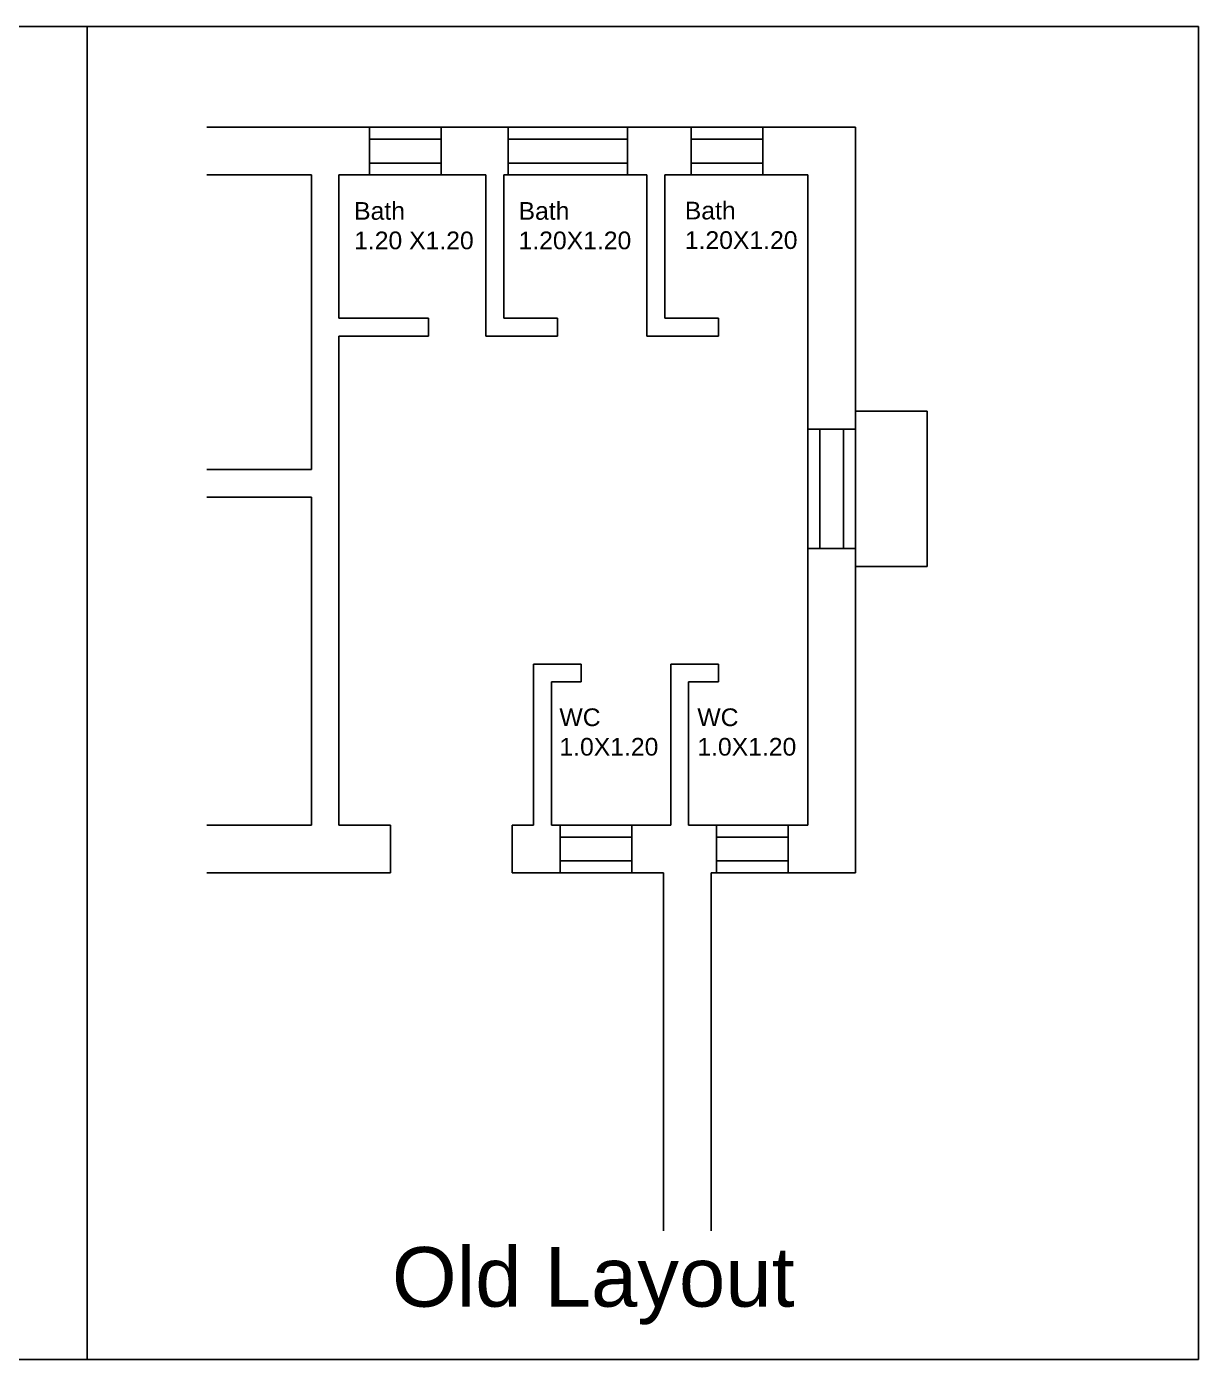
# Model space of a CAD drawing. Header units: inches. Extents: x 101 to 668, y -217 to 99.
# Drawn here: x 521.42 to 531.25, y 36.65 to 47.82 of the extents above; entities that cross this region are included whole.
import ezdxf

# ---------------------------------------------------------------- set-up
doc = ezdxf.new("R2010")
doc.units = ezdxf.units.IN
doc.header["$MEASUREMENT"] = 0
doc.styles.get("Standard").update_dxf_attribs({"font": 'arial.ttf'})

msp = doc.modelspace()

# ---------------------------------------------------------------- linework, layer by layer
for p, q in [((521.92944, 47.82299), (521.92944, 36.65134)), ((528.37192, 46.97977), (522.93302, 46.97977)), ((524.29794, 46.57977), (524.29794, 46.97977)), ((524.89794, 46.57977), (524.89794, 46.97977)), ((525.45926, 46.97977), (525.45926, 46.57977)), ((526.45926, 46.97977), (526.45926, 46.57977)), ((526.99375, 46.57977), (526.99375, 46.97977)), ((527.59375, 46.57977), (527.59375, 46.97977)), ((528.37192, 40.72977), (528.37192, 46.97977)), ((524.89794, 46.87977), (524.29794, 46.87977)), ((526.45926, 46.87977), (525.45926, 46.87977)), ((527.59375, 46.87977), (526.99375, 46.87977)), ((524.89794, 46.67977), (524.29794, 46.67977)), ((526.45926, 46.67977), (525.45926, 46.67977)), ((527.59375, 46.67977), (526.99375, 46.67977)), ((523.81055, 46.57977), (522.93302, 46.57977)), ((523.81055, 44.10977), (523.81055, 46.57977)), ((525.27192, 46.57977), (524.04055, 46.57977)), ((524.04055, 45.37977), (524.04055, 46.57977)), ((525.27192, 46.57977), (524.04055, 46.57977)), ((524.04055, 45.37977), (524.04055, 46.57977)), ((525.27192, 45.22977), (525.27192, 46.57977)), ((526.62192, 46.57977), (525.42192, 46.57977)), ((525.42192, 45.37977), (525.42192, 46.57977)), ((526.62192, 46.57977), (525.42192, 46.57977)), ((526.62192, 45.22977), (526.62192, 46.57977)), ((527.97192, 46.57977), (526.77192, 46.57977)), ((526.77192, 45.37977), (526.77192, 46.57977)), ((527.97192, 46.57977), (526.77192, 46.57977)), ((527.97192, 41.12977), (527.97192, 46.57977)), ((527.97192, 41.12977), (527.97192, 46.57977)), ((524.79055, 45.37977), (524.04055, 45.37977)), ((524.79055, 45.22977), (524.79055, 45.37977)), ((525.87192, 45.37977), (525.42192, 45.37977)), ((525.87192, 45.22977), (525.87192, 45.37977)), ((527.22192, 45.37977), (526.77192, 45.37977)), ((527.22192, 45.22977), (527.22192, 45.37977)), ((527.22192, 45.22977), (527.22192, 45.37977)), ((524.04055, 44.10977), (524.04055, 45.22977)), ((524.79055, 45.22977), (524.04055, 45.22977)), ((525.87192, 45.22977), (525.27192, 45.22977)), ((527.22192, 45.22977), (526.62192, 45.22977)), ((528.37192, 44.59891), (528.97192, 44.59891)), ((528.97192, 43.29891), (528.97192, 44.59891)), ((527.97192, 44.44891), (528.37192, 44.44891)), ((528.07192, 43.44891), (528.07192, 44.44891)), ((528.27192, 43.44891), (528.27192, 44.44891)), ((523.81055, 44.10977), (522.93302, 44.10977)), ((524.04055, 41.12977), (524.04055, 44.10977)), ((523.81055, 43.87977), (522.93302, 43.87977)), ((523.81055, 41.12977), (523.81055, 43.87977)), ((527.97192, 43.44891), (528.37192, 43.44891)), ((528.37192, 43.29891), (528.97192, 43.29891)), ((525.67192, 41.12977), (525.67192, 42.47977)), ((526.07192, 42.47977), (525.67192, 42.47977)), ((526.07192, 42.32977), (526.07192, 42.47977)), ((526.82192, 41.12977), (526.82192, 42.47977)), ((527.22192, 42.47977), (526.82192, 42.47977)), ((527.22192, 42.32977), (527.22192, 42.47977)), ((525.82192, 41.12977), (525.82192, 42.32977)), ((526.07192, 42.32977), (525.82192, 42.32977)), ((526.97192, 41.12977), (526.97192, 42.32977)), ((527.22192, 42.32977), (526.97192, 42.32977)), ((522.93302, 41.12977), (523.81055, 41.12977)), ((524.04055, 41.12977), (524.47192, 41.12977)), ((524.47192, 40.72977), (524.47192, 41.12977)), ((525.67192, 41.12977), (525.49192, 41.12977)), ((525.67192, 41.12977), (525.49192, 41.12977)), ((525.49192, 40.72977), (525.49192, 41.12977)), ((525.67192, 41.12977), (525.49192, 41.12977)), ((525.67192, 41.12977), (525.49192, 41.12977)), ((526.82192, 41.12977), (525.82192, 41.12977)), ((525.84192, 41.12977), (525.82192, 41.12977)), ((526.82192, 41.12977), (525.82192, 41.12977)), ((525.84192, 41.12977), (525.82192, 41.12977)), ((525.89677, 41.12977), (525.89677, 40.72977)), ((525.89677, 40.72977), (525.89677, 41.12977)), ((526.49677, 40.72977), (526.49677, 41.12977)), ((527.97192, 41.12977), (526.97192, 41.12977)), ((527.97192, 41.12977), (526.97192, 41.12977)), ((527.20717, 40.72977), (527.20717, 41.12977)), ((527.80717, 40.72977), (527.80717, 41.12977)), ((525.89677, 41.02977), (526.49677, 41.02977)), ((527.20717, 41.02977), (527.80717, 41.02977)), ((526.49677, 40.82977), (525.89677, 40.82977)), ((527.80717, 40.82977), (527.20717, 40.82977)), ((524.47192, 40.72977), (522.93302, 40.72977)), ((526.76192, 40.72977), (525.49192, 40.72977)), ((525.84192, 40.72977), (525.49192, 40.72977)), ((526.76192, 37.72977), (526.76192, 40.72977)), ((528.37192, 40.72977), (527.16192, 40.72977)), ((527.16192, 37.72977), (527.16192, 40.72977))]:
    msp.add_line(p, q)
msp.add_lwpolyline([(512.6125, 47.82299), (531.24639, 47.82299), (531.24639, 36.65134), (512.6125, 36.65134)], close=True)

# ---------------------------------------------------------------- texts
at = {"attachment_point": 1}
for s, insert, char_height, width in [('Bath\\P1.20X1.20', (526.94052, 46.3553), 0.14837, 2.729872), ('Bath\\P1.20 X1.20', (524.16778, 46.35271), 0.14837, 2.729872), ('Bath\\P1.20X1.20', (525.54667, 46.35271), 0.14837, 2.729872), ('WC\\P1.0X1.20', (525.88905, 42.10805), 0.14837, 2.729872), ('WC\\P1.0X1.20', (527.04555, 42.10805), 0.14837, 2.729872), ('Old Layout', (524.48454, 37.5928), 0.5, 5.6589052)]:
    msp.add_mtext(s, dxfattribs=dict(at, insert=insert, char_height=char_height, width=width))

doc.saveas('drawing.dxf')
